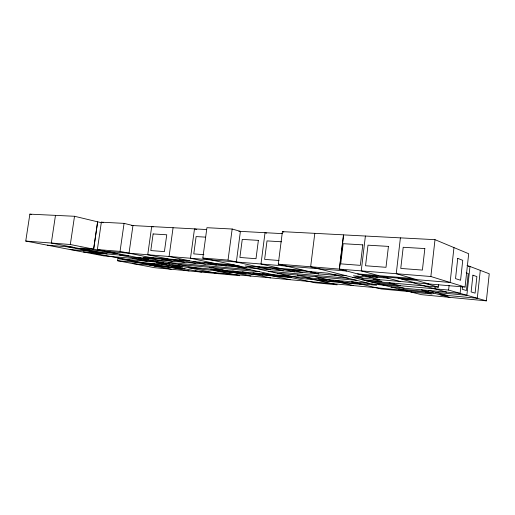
<?xml version="1.0" encoding="UTF-8"?>
<svg xmlns="http://www.w3.org/2000/svg" width="515" height="515" viewBox="0 0 515 515"><rect width="100%" height="100%" fill="white"/><g stroke="black" fill="none" stroke-linecap="round" stroke-linejoin="round"><path stroke-width="0.77" d="M314.8 233.34L310.642 266.776L421.354 294.651L486.36 300.85L489.25 273.774L467.028 265.354M480.289 270.381L477.289 298.262L439.997 294.754M460.886 286.198L460.107 293.35L391.085 287.029M462.483 286.926L462.225 289.276L466.429 290.531L468.277 273.536L466.191 272.796M465.058 287.087L468.695 253.734L435.001 239.668L343.627 234.892L339.462 269.126L430.862 276.51L465.058 287.087L352.653 277.353M366.159 280.752L438.31 287.132L438.574 284.782M486.36 300.85L448.604 290.067L449.119 285.387M453.966 247.586L450.116 282.465L362.039 275.062M430.862 276.51L435.001 239.668M434.905 288.838L435.175 286.462M400.4 237.859L396.247 273.71L416.835 279.664M365.399 236.031L361.24 270.884L378.77 275.654M379.677 279.69L339.321 269.088L343.486 234.84L282.413 231.647L278.255 264.163L318.746 273.883L308.665 271.463L260.049 267.343M270.697 269.744L236.359 261.993L240.402 231.364L232.168 229.02L206.933 227.701L202.82 258.073L246.447 267.658M236.359 261.993L228.036 260.107L232.168 229.02M194.496 228.885L190.486 258.24L214.337 263.365M173.072 227.727L169.081 256.489L205.376 264.118M214.118 270.472L239.739 275.686L154.513 267.684L117.6 260.732L118.044 257.629M97.367 249.563L120.046 251.391L124.07 223.368L101.358 222.184L97.367 249.563L218.798 273.716M129.014 253.213L132.954 225.564L124.07 223.368M93.608 249.144L97.605 221.811L74.514 216.274L29.87 214.15L25.75 241.052L82.072 251.848L128.641 255.781M25.75 241.052L70.317 244.516L74.514 216.274M55.478 215.367L51.313 243.035L107.159 253.966M131.396 225.48L206.528 229.536M238.838 231.28L282.362 233.63M205.472 237.138L196.125 236.572L193.762 253.889L203.889 254.674M281.454 241.786L267.015 240.904L264.626 259.38L279.066 260.493M468.405 266.364L469.989 266.474L466.86 295.282L435.902 292.417M47.309 245.185L72.718 247.226M202.82 258.073L228.036 260.107M278.255 264.163L339.321 269.088M84.254 249.485L103.122 251.024M106.431 251.365L346.653 271.019M70.207 249.575L90.337 251.249M95.417 251.668L116.969 253.457M357.577 273.883L412.773 278.493M149.749 257.41L189.32 260.745M255.543 266.326L304.391 270.439M401.829 279.143L416.493 280.385L428.963 283.958M193.299 261.581L234.782 265.096M259.303 267.176L245.134 265.972L256.689 268.54M184.055 260.905L143.37 257.455L203.206 269.474L242.14 273.034M309.187 271.592L327.714 273.162L376.613 285.252L314.253 279.619M367.298 276.439L388.162 278.209M209.154 263.532L239.43 266.113M370.337 277.237L353.425 275.795L363.017 278.248M136.964 257.436L147.979 258.376M140.35 258.112L131.151 257.32L119.409 255.002M333.669 274.637L346.08 275.699M154.899 259.772L337.042 275.461M148.648 259.76L103.644 255.865L83.25 251.951M140.608 259.985L156.946 261.414M168.669 262.534L250.013 269.667M268.527 271.289L348.52 278.3M361.807 279.658L381.963 281.428L373.098 279.124M163.39 262.695L118.772 258.755L135.831 262.026L180.018 266.004M178.589 264.53L259.29 271.688M277.63 273.317L356.747 280.334M169.873 263.983L156.122 262.759L166.351 264.774M371.952 282.214L394.69 284.241M377.907 283.714L448.604 290.067M117.6 260.732L154.017 264.021M193.382 267.504L368.965 283.353M371.74 284.048L396.666 286.308L404.114 288.226M188.76 267.742L199.414 268.714M171.946 266.307L182.58 267.272L172.982 265.367M259.167 274.199L288.04 276.825L282.104 275.512L314.755 282.729L337.164 284.827L305.447 277.617M252.498 274.064L291.767 277.649M314.845 279.754L301.52 278.538L291.966 276.401M218.109 271.283L255.646 274.727M317.781 280.424L363.069 284.576M132.954 263.622L180.617 268M154.352 266.036L185.04 268.869M398.848 288.986L428.647 291.741M195.127 270.845L404.269 290.351M404.404 290.383L433.9 293.132M409.206 291.593L381.209 288.966L351.494 281.776L359.76 283.778M410.867 292.011L432.085 294.007L425.879 292.385M149.839 265.174L171.18 269.248M90.003 252.524L142.423 262.618M145.919 263.294L161.028 266.204M139.102 262.676L154.217 265.579M150.541 263.352L169.055 266.944M172.506 267.71L189.057 270.929M162.231 264.401L201.52 272.094M67.594 246.814L102.105 253.541M90.035 249.955L80.552 248.095L93.666 249.151L97.663 221.811L101.558 222.75M132.265 258.343L147.09 261.26M70.317 244.516L114.195 253.232M120.046 251.391L154.738 258.421M161.272 258.974L172.75 261.311M210.751 269.068L220.414 271.051M168.244 258.968L147.728 254.745L151.693 226.574L153.2 226.954M173.175 259.985L184.537 262.322M209.283 267.253L223.761 270.246M222.21 270.105L231.756 272.081M235.696 272.899L250.889 276.046M179.181 259.888L195.282 263.249M232.632 271.045L246.061 273.851M242.417 271.926L270.542 277.875M204.404 262.521L216.371 265.064M219.087 264.382L226.214 265.914M262.573 273.748L268.656 275.062M253.065 272.892L263.036 275.023M272.448 275.886L290.119 279.703M237.125 266.854L273.111 274.701M229.156 265.238L236.237 266.776M272.255 274.624L278.255 275.931M255.878 268.47L291.181 276.33M297.174 275.049L310.442 278.068M29.87 214.15L31.396 214.498M318.122 278.763L326.806 280.772M272.828 268.424L283.276 270.832M279.703 268.36L260.983 264.008L265.032 232.69L266.577 233.147M284.177 269.39L294.535 271.798M336.887 281.686L315.257 276.652M340.235 282.484L353.651 285.625M335.638 280.347L344.117 282.349M291.908 270.047L302.176 272.454M101.358 222.184L103.605 222.725M389.108 282.78L400.419 285.735M195.256 229.085L196.782 229.49M421.309 289.797L449.885 297.374M372.248 275.918L377.418 277.302M428.673 290.473L447.084 295.417M383.083 276.825L400.123 281.46M412.109 282.503L446.75 292.127M398.056 278.087L414.652 282.722M426.446 283.739L438.31 287.132M282.413 231.647L283.836 232.085M472.937 275.19L471.122 291.941L475.107 293.138L476.89 276.594L472.937 275.19M457.751 258.382L455.524 278.615L460.565 280.257L462.747 260.326L457.751 258.382M424.836 248.565L422.397 270.085L400.76 268.437L403.2 247.277L424.836 248.565M388.439 246.395L385.993 267.311L365.541 265.753L367.993 245.179L388.439 246.395M362.798 244.87L360.346 265.354L340.718 263.854L343.164 243.698L362.798 244.87M258.376 240.376L255.994 258.71L239.881 257.461L242.256 239.391L258.376 240.376M153.122 233.945L150.786 250.554L164.407 251.61L166.751 234.776L153.122 233.945"/></g></svg>
